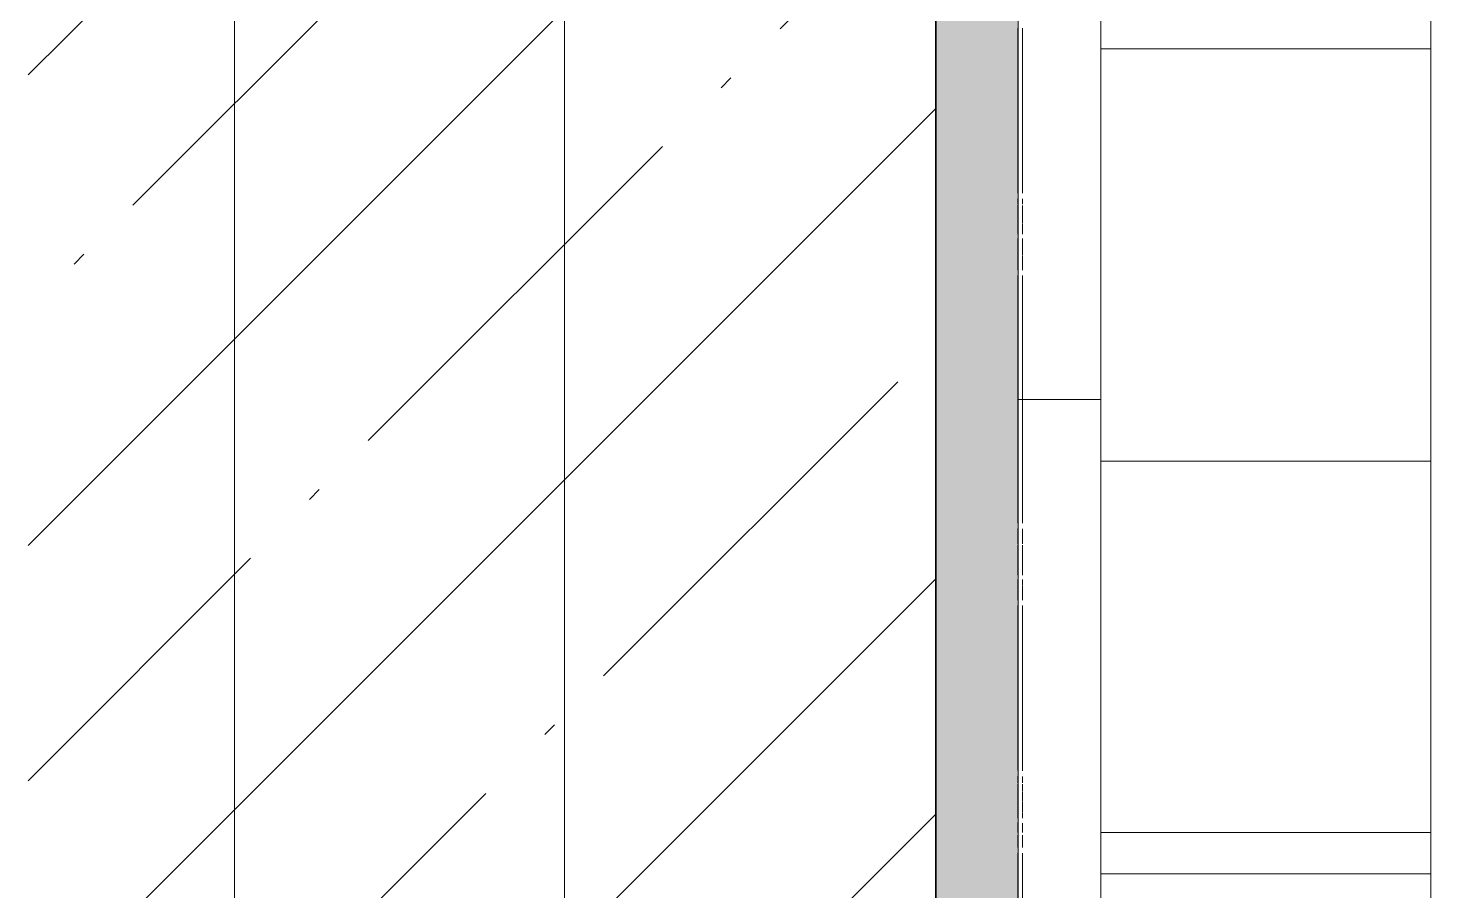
# Model space of a CAD drawing. Header units: millimetres. Extents: x 855 to 84199, y -1987 to 21700.
# Drawn here: x 10323.9 to 10663.9, y 19635.3 to 19844.5 of the extents above; entities that cross this region are included whole.
import ezdxf

# ---------------------------------------------------------------- set-up
doc = ezdxf.new("R2010")
doc.units = ezdxf.units.MM
for name, color, linetype, lineweight, true_color in [('A-WALL-2', 7, 'Continuous', 25, 0x3c3c3c), ('A-WALL-3', 7, 'Continuous', 35, 0x3c3c3c), ('A-WALL-FNSH-1', 7, 'Continuous', 13, 0x3c3c3c), ('I-FURN-1', 7, 'Continuous', 9, 0xf0f0f0)]:
    doc.layers.add(name, color=color, linetype=linetype, lineweight=lineweight, true_color=true_color)
for name, color, linetype, lineweight in [('I-WALL', 7, 'Continuous', 9), ('S-STRS-MBND', 7, 'Continuous', 9), ('Оси', 7, 'Continuous', 9)]:
    doc.layers.add(name, color=color, linetype=linetype, lineweight=lineweight)

# ---------------------------------------------------------------- blocks, each defined once
blk = doc.blocks.new('Бизиборд лего - бизиборд 1_21б-32328682-План разверток пом_ 1_60_ Этаж 1')
at = {"layer": 'I-FURN-1'}
for p, q in [((-585, 100), (-735, 100)), ((-735, 100), (-585, 100)), ((-585, 100), (-735, 100)), ((-735, 100), (-585, 100)), ((-585, 100), (-735, 100)), ((-735, 100), (-585, 100)), ((-395, 100), (-585, 100)), ((-585, 100), (-395, 100)), ((-385, 100), (-585, 100)), ((-585, 100), (-385, 100)), ((-585, 20), (-585, 100)), ((-585, 100), (-585, 20)), ((-395, 100), (-485, 100)), ((-485, 100), (-485, 20)), ((-485, 20), (-485, 100)), ((-485, 100), (-395, 100)), ((-385, 100), (-395, 100)), ((-395, 100), (-385, 100)), ((-395, 20), (-395, 100)), ((-395, 100), (-395, 20)), ((-355, 100), (-385, 100)), ((-385, 100), (-355, 100)), ((-385, 20), (-385, 100)), ((-385, 100), (-385, 20)), ((-500, 20), (-1000, 20)), ((-590, 20), (-585, 20)), ((-590, 20), (-585, 20)), ((-585, 20), (-590, 20)), ((-590, 20), (-585, 20)), ((-585, 20), (-590, 20)), ((-590, 20), (-585, 20)), ((-585, 20), (-590, 20)), ((-585, 20), (-550, 20)), ((-585, 20), (-550, 20)), ((-550, 20), (-585, 20)), ((-585, 20), (-550, 20)), ((-550, 20), (-585, 20)), ((-550, 20), (-548.66, 20)), ((-549.66, 20), (-550, 20)), ((-550, 20), (-549.66, 20)), ((-549.66, 20), (-550, 20)), ((-550, 20), (-548.66, 20)), ((-549.66, 20), (-550, 20)), ((-550, 20), (-549.66, 20)), ((-530, 20), (-550, 20)), ((-550, 20), (-547.07, 20)), ((-545, 20), (-550, 20)), ((-550, 20), (-530, 20)), ((-548.66, 20), (-550, 20)), ((-550, 20), (-530, 20)), ((-530, 20), (-550, 20)), ((-550, 20), (-530, 20)), ((-530, 20), (-550, 20)), ((-550, 20), (-537.41, 20)), ((-530.34, 20), (-550, 20)), ((-550, 20), (-530, 20)), ((-530, 20), (-550, 20)), ((-550, 20), (-530, 20)), ((-530, 20), (-550, 20)), ((-550, 20), (-530, 20)), ((-530, 20), (-550, 20)), ((-550, 20), (-530, 20)), ((-542.59, 20), (-550, 20)), ((-550, 20), (-530, 20)), ((-530, 20), (-550, 20)), ((-550, 20), (-530, 20)), ((-530, 20), (-550, 20)), ((-550, 20), (-530, 20)), ((-530, 20), (-550, 20)), ((-550, 20), (-530, 20)), ((-530, 20), (-550, 20)), ((-550, 20), (-530.34, 20)), ((-545, 20), (-550, 20)), ((-550, 20), (-530, 20)), ((-530, 20), (-550, 20)), ((-550, 20), (-530, 20)), ((-530, 20), (-550, 20)), ((-550, 20), (-530, 20)), ((-530, 20), (-550, 20)), ((-550, 20), (-531.34, 20)), ((-530, 20), (-550, 20)), ((-550, 20), (-531.34, 20)), ((-530, 20), (-550, 20)), ((-550, 20), (-542.59, 20)), ((-537.41, 20), (-550, 20)), ((-550, 20), (-548.66, 20)), ((-549.66, 20), (-550, 20)), ((-550, 20), (-530, 20)), ((-530, 20), (-550, 20)), ((-550, 20), (-530, 20)), ((-540, 20), (-550, 20)), ((-547.07, 20), (-549.66, 20)), ((-549.66, 20), (-548.66, 20)), ((-548.66, 20), (-549.66, 20)), ((-547.07, 20), (-549.66, 20)), ((-549.66, 20), (-530, 20)), ((-547.07, 20), (-549.66, 20)), ((-548.66, 20), (-547.29, 20)), ((-548.66, 20), (-532.93, 20)), ((-548.66, 20), (-530.34, 20)), ((-531.34, 20), (-548.66, 20)), ((-548.66, 20), (-547.07, 20)), ((-531.34, 20), (-548.66, 20)), ((-548.66, 20), (-542.59, 20)), ((-548.66, 20), (-547.29, 20)), ((-547.29, 20), (-548.66, 20)), ((-548.66, 20), (-547.29, 20)), ((-547.29, 20), (-548.66, 20)), ((-547.07, 20), (-540, 20)), ((-545, 20), (-547.07, 20)), ((-547.07, 20), (-530, 20)), ((-537.41, 20), (-547.07, 20)), ((-547.07, 20), (-530, 20)), ((-542.59, 20), (-547.07, 20)), ((-547.07, 20), (-540, 20)), ((-540, 20), (-547.07, 20)), ((-547.07, 20), (-540, 20)), ((-540, 20), (-547.07, 20)), ((-542.59, 20), (-545, 20)), ((-530, 20), (-545, 20)), ((-530, 20), (-545, 20)), ((-537.41, 20), (-542.59, 20)), ((-531.34, 20), (-542.59, 20)), ((-542.59, 20), (-530, 20)), ((-542.59, 20), (-532.93, 20)), ((-540, 20), (-542.59, 20)), ((-532.93, 20), (-540, 20)), ((-530, 20), (-540, 20)), ((-539.02, 20), (-531.34, 20)), ((-539.02, 20), (-531.34, 20)), ((-531.34, 20), (-539.02, 20)), ((-539.02, 20), (-531.34, 20)), ((-531.34, 20), (-539.02, 20)), ((-535, 20), (-537.41, 20)), ((-530, 20), (-537.41, 20)), ((-537.41, 20), (-531.34, 20)), ((-530, 20), (-537.41, 20)), ((-530.34, 20), (-535, 20)), ((-532.93, 20), (-530, 20)), ((-532.93, 20), (-530, 20)), ((-530, 20), (-532.93, 20)), ((-530, 20), (-531.34, 20)), ((-530, 20), (-531.34, 20)), ((-531.34, 20), (-530, 20)), ((-530, 20), (-531.34, 20)), ((-531.34, 20), (-530, 20)), ((-531.34, 20), (-530.34, 20)), ((-530, 20), (-530.34, 20)), ((-530.34, 20), (-530, 20)), ((-530, 20), (-530.34, 20)), ((-530.34, 20), (-530, 20)), ((-530.34, 20), (-530, 20)), ((-530, 20), (-500, 20)), ((-530, 20), (-470, 20)), ((-470, 20), (-530, 20)), ((-530, 20), (-470, 20)), ((-470, 20), (-530, 20)), ((-500, 0), (-500, 20)), ((-500, 20), (-500, 0)), ((0, 20), (-500, 20)), ((-500, 20), (-500, 0)), ((-500, 0), (-500, 20)), ((-500, 20), (-485, 20)), ((-485, 20), (-470, 20)), ((-485, 20), (-470, 20)), ((-470, 20), (-485, 20)), ((-470, 20), (-468.78, 20)), ((-468.78, 20), (-470, 20)), ((-470, 20), (-468.78, 20)), ((-469.66, 20), (-470, 20)), ((-470, 20), (-468.78, 20)), ((-469.66, 20), (-470, 20)), ((-470, 20), (-468.78, 20)), ((-468.78, 20), (-470, 20)), ((-470, 20), (-468.78, 20)), ((-469.66, 20), (-470, 20)), ((-470, 20), (-468.78, 20)), ((-469.66, 20), (-470, 20)), ((-470, 20), (-468.78, 20)), ((-468.78, 20), (-470, 20)), ((-470, 20), (-468.78, 20)), ((-468.78, 20), (-470, 20)), ((-470, 20), (-468.78, 20)), ((-468.78, 20), (-470, 20)), ((-470, 20), (-468.78, 20)), ((-468.78, 20), (-470, 20)), ((-470, 20), (-468.78, 20)), ((-468.78, 20), (-470, 20)), ((-470, 20), (-468.78, 20)), ((-468.78, 20), (-470, 20)), ((-470, 20), (-468.78, 20)), ((-468.78, 20), (-470, 20)), ((-470, 20), (-468.78, 20)), ((-468.78, 20), (-470, 20)), ((-470, 20), (-468.78, 20)), ((-468.78, 20), (-470, 20)), ((-470, 20), (-468.78, 20)), ((-469.66, 20), (-470, 20)), ((-470, 20), (-468.78, 20)), ((-468.78, 20), (-470, 20)), ((-470, 20), (-468.78, 20)), ((-468.78, 20), (-470, 20)), ((-470, 20), (-468.78, 20)), ((-468.78, 20), (-470, 20)), ((-470, 20), (-468.78, 20)), ((-468.78, 20), (-470, 20)), ((-470, 20), (-468.78, 20)), ((-468.78, 20), (-470, 20)), ((-470, 20), (-468.78, 20)), ((-468.78, 20), (-470, 20)), ((-470, 20), (-468.78, 20)), ((-468.78, 20), (-470, 20)), ((-470, 20), (-468.78, 20)), ((-468.78, 20), (-470, 20)), ((-470, 20), (-468.78, 20)), ((-468.78, 20), (-470, 20)), ((-470, 20), (-468.78, 20)), ((-468.78, 20), (-470, 20)), ((-470, 20), (-457.41, 20)), ((-450, 20), (-470, 20)), ((-468.78, 20), (-469.66, 20)), ((-468.78, 20), (-469.66, 20)), ((-468.78, 20), (-469.66, 20)), ((-468.78, 20), (-469.66, 20)), ((-468.78, 20), (-469.66, 20)), ((-468.78, 20), (-468.66, 20)), ((-468.66, 20), (-468.78, 20)), ((-468.78, 20), (-468.66, 20)), ((-468.66, 20), (-468.78, 20)), ((-468.78, 20), (-468.66, 20)), ((-468.66, 20), (-468.78, 20)), ((-468.78, 20), (-468.66, 20)), ((-468.66, 20), (-468.78, 20)), ((-468.78, 20), (-468.66, 20)), ((-468.66, 20), (-468.78, 20)), ((-468.78, 20), (-468.66, 20)), ((-468.66, 20), (-468.78, 20)), ((-468.78, 20), (-468.66, 20)), ((-468.66, 20), (-468.78, 20)), ((-468.78, 20), (-468.66, 20)), ((-468.66, 20), (-468.78, 20)), ((-468.78, 20), (-468.66, 20)), ((-468.66, 20), (-468.78, 20)), ((-468.78, 20), (-468.66, 20)), ((-468.66, 20), (-468.78, 20)), ((-468.78, 20), (-468.66, 20)), ((-468.66, 20), (-468.78, 20)), ((-468.78, 20), (-468.66, 20)), ((-468.66, 20), (-468.78, 20)), ((-468.78, 20), (-468.66, 20)), ((-468.66, 20), (-468.78, 20)), ((-468.78, 20), (-468.66, 20)), ((-468.66, 20), (-468.78, 20)), ((-468.78, 20), (-468.66, 20)), ((-468.66, 20), (-468.78, 20)), ((-468.78, 20), (-468.66, 20)), ((-468.66, 20), (-468.78, 20)), ((-468.78, 20), (-468.66, 20)), ((-468.66, 20), (-468.78, 20)), ((-468.78, 20), (-468.66, 20)), ((-468.66, 20), (-468.78, 20)), ((-468.78, 20), (-468.66, 20)), ((-468.66, 20), (-468.78, 20)), ((-468.78, 20), (-468.66, 20)), ((-468.66, 20), (-468.78, 20)), ((-468.78, 20), (-468.66, 20)), ((-468.66, 20), (-468.78, 20)), ((-468.78, 20), (-468.66, 20)), ((-468.66, 20), (-468.78, 20)), ((-468.78, 20), (-468.66, 20)), ((-468.66, 20), (-468.78, 20)), ((-468.78, 20), (-468.66, 20)), ((-468.66, 20), (-468.78, 20)), ((-468.78, 20), (-468.66, 20)), ((-468.66, 20), (-468.78, 20)), ((-468.78, 20), (-468.66, 20)), ((-468.66, 20), (-468.78, 20)), ((-468.66, 20), (-465, 20)), ((-468.66, 20), (-467.07, 20)), ((-452.93, 20), (-468.66, 20)), ((-468.66, 20), (-467.07, 20)), ((-467.07, 20), (-468.66, 20)), ((-468.66, 20), (-450, 20)), ((-462.59, 20), (-468.66, 20)), ((-468.66, 20), (-462.59, 20)), ((-455, 20), (-468.66, 20)), ((-468.66, 20), (-467.07, 20)), ((-465, 20), (-468.66, 20)), ((-468.66, 20), (-467.07, 20)), ((-462.59, 20), (-468.66, 20)), ((-468.66, 20), (-450, 20)), ((-465, 20), (-468.66, 20)), ((-468.66, 20), (-450, 20)), ((-450, 20), (-468.66, 20)), ((-468.66, 20), (-450, 20)), ((-450, 20), (-468.66, 20)), ((-468.66, 20), (-451.34, 20)), ((-450, 20), (-468.66, 20)), ((-468.66, 20), (-450, 20)), ((-450, 20), (-468.66, 20)), ((-468.66, 20), (-462.59, 20)), ((-450, 20), (-468.66, 20)), ((-468.66, 20), (-450, 20)), ((-450, 20), (-468.66, 20)), ((-468.66, 20), (-450, 20)), ((-450, 20), (-468.66, 20)), ((-468.66, 20), (-450.34, 20)), ((-457.41, 20), (-468.66, 20)), ((-468.66, 20), (-450, 20)), ((-465, 20), (-468.66, 20)), ((-468.66, 20), (-465, 20)), ((-450, 20), (-468.66, 20)), ((-468.66, 20), (-450, 20)), ((-467.07, 20), (-468.66, 20)), ((-468.66, 20), (-450, 20)), ((-450, 20), (-468.66, 20)), ((-468.66, 20), (-450, 20)), ((-450, 20), (-468.66, 20)), ((-468.66, 20), (-450, 20)), ((-450, 20), (-468.66, 20)), ((-468.66, 20), (-450, 20)), ((-450, 20), (-468.66, 20)), ((-468.66, 20), (-450, 20)), ((-450, 20), (-468.66, 20)), ((-468.66, 20), (-450, 20)), ((-450, 20), (-468.66, 20)), ((-468.66, 20), (-450.34, 20)), ((-450, 20), (-468.66, 20)), ((-468.66, 20), (-450.34, 20)), ((-467.07, 20), (-468.66, 20)), ((-468.66, 20), (-465, 20)), ((-465, 20), (-468.66, 20)), ((-468.66, 20), (-465, 20)), ((-465, 20), (-468.66, 20)), ((-468.66, 20), (-465, 20)), ((-465, 20), (-468.66, 20)), ((-467.07, 20), (-465, 20)), ((-467.07, 20), (-462.59, 20)), ((-462.59, 20), (-467.07, 20)), ((-467.07, 20), (-457.41, 20)), ((-467.07, 20), (-465, 20)), ((-450.34, 20), (-467.07, 20)), ((-465, 20), (-467.07, 20)), ((-465, 20), (-462.59, 20)), ((-462.59, 20), (-465, 20)), ((-465, 20), (-462.59, 20)), ((-450, 20), (-465, 20)), ((-451.34, 20), (-465, 20)), ((-465, 20), (-450, 20)), ((-457.41, 20), (-465, 20)), ((-464.62, 20), (-460.48, 20)), ((-464.62, 20), (-460.48, 20)), ((-460.48, 20), (-464.62, 20)), ((-464.62, 20), (-460.48, 20)), ((-460.48, 20), (-464.62, 20)), ((-464.62, 20), (-460.48, 20)), ((-460.48, 20), (-464.62, 20)), ((-462.59, 20), (-460, 20)), ((-462.59, 20), (-457.41, 20)), ((-460, 20), (-462.59, 20)), ((-460, 20), (-462.59, 20)), ((-462.59, 20), (-450.34, 20)), ((-457.41, 20), (-462.59, 20)), ((-462.59, 20), (-457.41, 20)), ((-460, 20), (-462.59, 20)), ((-462.59, 20), (-450, 20)), ((-460, 20), (-457.41, 20)), ((-460, 20), (-457.41, 20)), ((-457.41, 20), (-460, 20)), ((-450, 20), (-460, 20)), ((-452.93, 20), (-460, 20)), ((-460, 20), (-457.41, 20)), ((-457.41, 20), (-460, 20)), ((-460, 20), (-457.41, 20)), ((-457.41, 20), (-460, 20)), ((-460, 20), (-457.41, 20)), ((-457.41, 20), (-460, 20)), ((-457.41, 20), (-455, 20)), ((-457.41, 20), (-455, 20)), ((-452.93, 20), (-457.41, 20)), ((-457.41, 20), (-451.34, 20)), ((-455, 20), (-457.41, 20)), ((-457.41, 20), (-455, 20)), ((-455, 20), (-457.41, 20)), ((-450, 20), (-457.41, 20)), ((-457.41, 20), (-450, 20)), ((-456.35, 20), (-451.34, 20)), ((-456.35, 20), (-451.34, 20)), ((-451.34, 20), (-456.35, 20)), ((-456.35, 20), (-451.34, 20)), ((-451.34, 20), (-456.35, 20)), ((-456.35, 20), (-451.34, 20)), ((-451.34, 20), (-456.35, 20)), ((-455, 20), (-450, 20)), ((-455, 20), (-452.93, 20)), ((-451.34, 20), (-455, 20)), ((-450.34, 20), (-455, 20)), ((-455, 20), (-451.34, 20)), ((-452.93, 20), (-455, 20)), ((-450, 20), (-452.93, 20)), ((-452.93, 20), (-451.34, 20)), ((-451.34, 20), (-452.93, 20)), ((-450, 20), (-452.93, 20)), ((-450, 20), (-452.93, 20)), ((-451.34, 20), (-450.34, 20)), ((-450, 20), (-451.34, 20)), ((-450.34, 20), (-451.34, 20)), ((-451.34, 20), (-450, 20)), ((-451.34, 20), (-450, 20)), ((-451.34, 20), (-450, 20)), ((-450.34, 20), (-451.34, 20)), ((-450.34, 20), (-450, 20)), ((-450.34, 20), (-450, 20)), ((-450, 20), (-450.34, 20)), ((-450, 20), (-450.34, 20)), ((-450.34, 20), (-450, 20)), ((-450, 20), (-450.34, 20)), ((-450, 20), (-450.34, 20)), ((-450.34, 20), (-450, 20)), ((-450.34, 20), (-450, 20)), ((-450, 20), (-410, 20)), ((-450, 20), (-410, 20)), ((-410, 20), (-450, 20)), ((-450, 20), (-410, 20)), ((-410, 20), (-450, 20)), ((-450, 20), (-410, 20)), ((-410, 20), (-450, 20)), ((-410, 20), (-408.66, 20)), ((-409.66, 20), (-410, 20)), ((-410, 20), (-408.66, 20)), ((-395, 20), (-410, 20)), ((-410, 20), (-402.59, 20)), ((-395, 20), (-410, 20)), ((-410, 20), (-402.59, 20)), ((-409.66, 20), (-410, 20)), ((-410, 20), (-409.66, 20)), ((-408.66, 20), (-410, 20)), ((-410, 20), (-409.66, 20)), ((-407.07, 20), (-410, 20)), ((-410, 20), (-400, 20)), ((-397.41, 20), (-410, 20)), ((-410, 20), (-407.07, 20)), ((-395, 20), (-410, 20)), ((-410, 20), (-395, 20)), ((-395, 20), (-410, 20)), ((-410, 20), (-395, 20)), ((-395, 20), (-410, 20)), ((-410, 20), (-395, 20)), ((-395, 20), (-410, 20)), ((-410, 20), (-402.59, 20)), ((-407.07, 20), (-410, 20)), ((-410, 20), (-395, 20)), ((-390, 20), (-410, 20)), ((-410, 20), (-395, 20)), ((-395, 20), (-410, 20)), ((-410, 20), (-405, 20)), ((-395, 20), (-410, 20)), ((-410, 20), (-409.66, 20)), ((-405, 20), (-410, 20)), ((-410, 20), (-390, 20)), ((-390, 20), (-410, 20)), ((-410, 20), (-390, 20)), ((-402.59, 20), (-410, 20)), ((-410, 20), (-390, 20)), ((-390, 20), (-410, 20)), ((-410, 20), (-390, 20)), ((-390, 20), (-410, 20)), ((-410, 20), (-391.34, 20)), ((-390, 20), (-410, 20)), ((-410, 20), (-390, 20)), ((-390, 20), (-410, 20)), ((-410, 20), (-390, 20)), ((-390, 20), (-410, 20)), ((-410, 20), (-405, 20)), ((-407.07, 20), (-410, 20)), ((-410, 20), (-400, 20)), ((-405, 20), (-410, 20)), ((-410, 20), (-390, 20)), ((-408.66, 20), (-410, 20)), ((-410, 20), (-402.59, 20)), ((-390, 20), (-410, 20)), ((-407.07, 20), (-409.66, 20)), ((-408.66, 20), (-409.66, 20)), ((-409.66, 20), (-408.66, 20)), ((-409.66, 20), (-408.66, 20)), ((-409.66, 20), (-407.07, 20)), ((-408.66, 20), (-407.07, 20)), ((-408.66, 20), (-395, 20)), ((-408.66, 20), (-405, 20)), ((-407.07, 20), (-408.66, 20)), ((-408.66, 20), (-407.07, 20)), ((-395, 20), (-408.66, 20)), ((-408.66, 20), (-407.07, 20)), ((-407.07, 20), (-408.66, 20)), ((-408.66, 20), (-407.07, 20)), ((-407.07, 20), (-408.66, 20)), ((-408.66, 20), (-407.07, 20)), ((-407.07, 20), (-408.66, 20)), ((-408.66, 20), (-407.07, 20)), ((-407.07, 20), (-408.66, 20)), ((-395, 20), (-407.07, 20)), ((-405, 20), (-407.07, 20)), ((-407.07, 20), (-405, 20)), ((-407.07, 20), (-395, 20)), ((-395, 20), (-407.07, 20)), ((-407.07, 20), (-405, 20)), ((-395, 20), (-407.07, 20)), ((-407.07, 20), (-390, 20)), ((-390, 20), (-407.07, 20)), ((-391.34, 20), (-407.07, 20)), ((-406.74, 20), (-398.48, 20)), ((-406.74, 20), (-398.48, 20)), ((-398.48, 20), (-406.74, 20)), ((-406.74, 20), (-398.48, 20)), ((-398.48, 20), (-406.74, 20)), ((-406.74, 20), (-398.48, 20)), ((-398.48, 20), (-406.74, 20)), ((-405, 20), (-402.59, 20)), ((-400, 20), (-405, 20)), ((-405, 20), (-402.59, 20)), ((-405, 20), (-402.59, 20)), ((-405, 20), (-400, 20)), ((-402.59, 20), (-405, 20)), ((-405, 20), (-390, 20)), ((-400, 20), (-405, 20)), ((-402.59, 20), (-397.41, 20)), ((-402.59, 20), (-400, 20)), ((-402.59, 20), (-400, 20)), ((-402.59, 20), (-400, 20)), ((-402.59, 20), (-395, 20)), ((-402.59, 20), (-395, 20)), ((-397.41, 20), (-402.59, 20)), ((-390.34, 20), (-402.59, 20)), ((-402.59, 20), (-390, 20)), ((-400, 20), (-395, 20)), ((-400, 20), (-395, 20)), ((-397.41, 20), (-400, 20)), ((-400, 20), (-397.41, 20)), ((-400, 20), (-397.41, 20)), ((-400, 20), (-395, 20)), ((-400, 20), (-391.34, 20)), ((-390.34, 20), (-400, 20)), ((-397.41, 20), (-395, 20)), ((-397.41, 20), (-395, 20)), ((-395, 20), (-397.41, 20)), ((-397.41, 20), (-395, 20)), ((-397.41, 20), (-395, 20)), ((-395, 20), (-397.41, 20)), ((-391.34, 20), (-397.41, 20)), ((-397.41, 20), (-395, 20)), ((-395, 20), (-397.41, 20)), ((-397.41, 20), (-395, 20)), ((-395, 20), (-397.41, 20)), ((-397.41, 20), (-395, 20)), ((-395, 20), (-397.41, 20)), ((-395, 20), (-390, 20)), ((-390, 20), (-395, 20)), ((-395, 20), (-392.93, 20)), ((-392.93, 20), (-395, 20)), ((-395, 20), (-390, 20)), ((-390, 20), (-395, 20)), ((-395, 20), (-391.34, 20)), ((-392.93, 20), (-395, 20)), ((-395, 20), (-392.93, 20)), ((-392.93, 20), (-395, 20)), ((-395, 20), (-390, 20)), ((-392.93, 20), (-395, 20)), ((-395, 20), (-390, 20)), ((-390.34, 20), (-395, 20)), ((-395, 20), (-390, 20)), ((-390, 20), (-395, 20)), ((-395, 20), (-390, 20)), ((-390, 20), (-395, 20)), ((-395, 20), (-390, 20)), ((-390, 20), (-395, 20)), ((-395, 20), (-390, 20)), ((-390, 20), (-395, 20)), ((-395, 20), (-390, 20)), ((-390, 20), (-395, 20)), ((-395, 20), (-391.34, 20)), ((-395, 20), (-390, 20)), ((-390, 20), (-395, 20)), ((-395, 20), (-390, 20)), ((-390, 20), (-395, 20)), ((-394.34, 20), (-391.34, 20)), ((-394.34, 20), (-391.34, 20)), ((-391.34, 20), (-394.34, 20)), ((-394.34, 20), (-391.34, 20)), ((-391.34, 20), (-394.34, 20)), ((-392.93, 20), (-391.34, 20)), ((-391.34, 20), (-392.93, 20)), ((-391.34, 20), (-392.93, 20)), ((-392.93, 20), (-391.34, 20)), ((-391.34, 20), (-392.93, 20)), ((-390, 20), (-392.93, 20)), ((-391.34, 20), (-390.34, 20)), ((-390.34, 20), (-391.34, 20)), ((-391.34, 20), (-390.34, 20)), ((-390.34, 20), (-391.34, 20)), ((-391.34, 20), (-390.34, 20)), ((-390.34, 20), (-391.34, 20)), ((-391.34, 20), (-390, 20)), ((-390, 20), (-391.34, 20)), ((-391.34, 20), (-390, 20)), ((-391.34, 20), (-390, 20)), ((-390, 20), (-391.34, 20)), ((-390.34, 20), (-390, 20)), ((-390, 20), (-390.34, 20)), ((-390.34, 20), (-390, 20)), ((-390, 20), (-390.34, 20)), ((-390.34, 20), (-390, 20)), ((-390, 20), (-390.34, 20)), ((-390, 20), (-390.34, 20)), ((-390, 20), (-390.34, 20)), ((-390, 20), (-390.34, 20)), ((-390, 20), (-385, 20)), ((-390, 20), (-385, 20)), ((-385, 20), (-390, 20)), ((-390, 20), (-385, 20)), ((-385, 20), (-390, 20)), ((-385, 20), (-355, 20)), ((-385, 20), (-355, 20)), ((-355, 20), (-385, 20)), ((-1000, 0), (-500, 0)), ((-550, 0), (-590, 0)), ((-530, 0), (-550, 0)), ((-550, 0), (-545, 0)), ((-530, 0), (-550, 0)), ((-550, 0), (-530, 0)), ((-531.34, 0), (-550, 0)), ((-550, 0), (-530, 0)), ((-545, 0), (-550, 0)), ((-550, 0), (-532.93, 0)), ((-530, 0), (-550, 0)), ((-550, 0), (-530, 0)), ((-530, 0), (-550, 0)), ((-550, 0), (-530, 0)), ((-530, 0), (-550, 0)), ((-550, 0), (-549.66, 0)), ((-530, 0), (-550, 0)), ((-550, 0), (-530, 0)), ((-535, 0), (-550, 0)), ((-550, 0), (-530, 0)), ((-530, 0), (-550, 0)), ((-550, 0), (-530, 0)), ((-540, 0), (-550, 0)), ((-550, 0), (-530, 0)), ((-530, 0), (-550, 0)), ((-550, 0), (-530, 0)), ((-530, 0), (-550, 0)), ((-550, 0), (-530, 0)), ((-530, 0), (-550, 0)), ((-550, 0), (-530, 0)), ((-542.59, 0), (-550, 0)), ((-550, 0), (-530.34, 0)), ((-530, 0), (-550, 0)), ((-550, 0), (-530, 0)), ((-549.66, 0), (-530, 0)), ((-547.29, 0), (-548.66, 0)), ((-540, 0), (-547.07, 0)), ((-545, 0), (-542.59, 0)), ((-530, 0), (-545, 0)), ((-542.59, 0), (-540, 0)), ((-530, 0), (-542.59, 0)), ((-540, 0), (-530, 0)), ((-532.93, 0), (-540, 0)), ((-531.34, 0), (-539.02, 0)), ((-532.93, 0), (-535, 0)), ((-532.93, 0), (-530, 0)), ((-531.34, 0), (-532.93, 0)), ((-530, 0), (-532.93, 0)), ((-530, 0), (-531.34, 0)), ((-530.34, 0), (-531.34, 0)), ((-530, 0), (-530.34, 0)), ((-530.34, 0), (-530, 0)), ((-470, 0), (-530, 0)), ((-500, 0), (0, 0)), ((-468.78, 0), (-470, 0)), ((-470, 0), (-468.78, 0)), ((-468.78, 0), (-470, 0)), ((-470, 0), (-468.78, 0)), ((-468.78, 0), (-470, 0)), ((-470, 0), (-468.78, 0)), ((-468.78, 0), (-470, 0)), ((-470, 0), (-468.78, 0)), ((-468.78, 0), (-470, 0)), ((-470, 0), (-468.78, 0)), ((-468.78, 0), (-470, 0)), ((-470, 0), (-468.78, 0)), ((-468.78, 0), (-470, 0)), ((-470, 0), (-468.78, 0)), ((-468.78, 0), (-470, 0)), ((-470, 0), (-468.78, 0)), ((-468.78, 0), (-470, 0)), ((-470, 0), (-468.78, 0)), ((-468.78, 0), (-470, 0)), ((-470, 0), (-468.78, 0)), ((-468.78, 0), (-470, 0)), ((-470, 0), (-468.78, 0)), ((-468.78, 0), (-470, 0)), ((-470, 0), (-469.66, 0)), ((-468.78, 0), (-470, 0)), ((-470, 0), (-468.78, 0)), ((-468.78, 0), (-470, 0)), ((-470, 0), (-468.78, 0)), ((-468.78, 0), (-470, 0)), ((-470, 0), (-468.78, 0)), ((-450, 0), (-470, 0)), ((-470, 0), (-450, 0)), ((-469.66, 0), (-468.78, 0)), ((-468.66, 0), (-468.78, 0)), ((-468.78, 0), (-468.66, 0)), ((-468.66, 0), (-468.78, 0)), ((-468.78, 0), (-468.66, 0)), ((-468.66, 0), (-468.78, 0)), ((-468.78, 0), (-468.66, 0)), ((-468.66, 0), (-468.78, 0)), ((-468.78, 0), (-468.66, 0)), ((-468.66, 0), (-468.78, 0)), ((-468.78, 0), (-468.66, 0)), ((-468.66, 0), (-468.78, 0)), ((-468.78, 0), (-468.66, 0)), ((-468.66, 0), (-468.78, 0)), ((-468.78, 0), (-468.66, 0)), ((-468.66, 0), (-468.78, 0)), ((-468.78, 0), (-468.66, 0)), ((-468.66, 0), (-468.78, 0)), ((-468.78, 0), (-468.66, 0)), ((-468.66, 0), (-468.78, 0)), ((-468.78, 0), (-468.66, 0)), ((-468.66, 0), (-468.78, 0)), ((-468.78, 0), (-468.66, 0)), ((-468.66, 0), (-468.78, 0)), ((-468.78, 0), (-468.66, 0)), ((-468.66, 0), (-468.78, 0)), ((-468.78, 0), (-468.66, 0)), ((-468.66, 0), (-468.78, 0)), ((-468.78, 0), (-468.66, 0)), ((-468.66, 0), (-468.78, 0)), ((-468.78, 0), (-468.66, 0)), ((-465, 0), (-468.66, 0)), ((-452.93, 0), (-468.66, 0)), ((-468.66, 0), (-462.59, 0)), ((-452.93, 0), (-468.66, 0)), ((-468.66, 0), (-462.59, 0)), ((-450, 0), (-468.66, 0)), ((-468.66, 0), (-450, 0)), ((-450, 0), (-468.66, 0)), ((-468.66, 0), (-450, 0)), ((-450, 0), (-468.66, 0)), ((-468.66, 0), (-450, 0)), ((-450, 0), (-468.66, 0)), ((-468.66, 0), (-467.07, 0)), ((-450.34, 0), (-468.66, 0)), ((-468.66, 0), (-450, 0)), ((-450, 0), (-468.66, 0)), ((-468.66, 0), (-450, 0)), ((-450, 0), (-468.66, 0)), ((-468.66, 0), (-450, 0)), ((-450, 0), (-468.66, 0)), ((-468.66, 0), (-450, 0)), ((-450, 0), (-468.66, 0)), ((-468.66, 0), (-467.07, 0)), ((-460, 0), (-468.66, 0)), ((-468.66, 0), (-455, 0)), ((-450, 0), (-468.66, 0)), ((-468.66, 0), (-450, 0)), ((-450, 0), (-468.66, 0)), ((-468.66, 0), (-460, 0)), ((-465, 0), (-468.66, 0)), ((-468.66, 0), (-452.93, 0)), ((-467.07, 0), (-450, 0)), ((-467.07, 0), (-465, 0)), ((-465, 0), (-462.59, 0)), ((-460, 0), (-465, 0)), ((-457.41, 0), (-464.62, 0)), ((-462.59, 0), (-450, 0)), ((-462.59, 0), (-455, 0)), ((-462.59, 0), (-455, 0)), ((-457.41, 0), (-460, 0)), ((-460, 0), (-450, 0)), ((-457.41, 0), (-460, 0)), ((-450, 0), (-457.41, 0)), ((-455, 0), (-457.41, 0)), ((-451.34, 0), (-456.35, 0)), ((-455, 0), (-450.34, 0)), ((-455, 0), (-452.93, 0)), ((-455, 0), (-452.93, 0)), ((-452.93, 0), (-455, 0)), ((-450, 0), (-452.93, 0)), ((-450, 0), (-452.93, 0)), ((-452.93, 0), (-451.34, 0)), ((-452.93, 0), (-450, 0)), ((-451.34, 0), (-452.93, 0)), ((-452.93, 0), (-450, 0)), ((-451.34, 0), (-450, 0)), ((-450.34, 0), (-451.34, 0)), ((-450.34, 0), (-450, 0)), ((-450, 0), (-450.34, 0)), ((-450, 0), (-450.34, 0)), ((-410, 0), (-450, 0)), ((-405, 0), (-410, 0)), ((-410, 0), (-395, 0)), ((-402.59, 0), (-410, 0)), ((-410, 0), (-390.34, 0)), ((-390.34, 0), (-410, 0)), ((-410, 0), (-395, 0)), ((-390.34, 0), (-410, 0)), ((-410, 0), (-390.34, 0)), ((-390.34, 0), (-410, 0)), ((-410, 0), (-390.34, 0)), ((-405, 0), (-410, 0)), ((-410, 0), (-407.07, 0)), ((-390.34, 0), (-410, 0)), ((-410, 0), (-390.34, 0)), ((-390.34, 0), (-410, 0)), ((-410, 0), (-390.34, 0)), ((-390.34, 0), (-410, 0)), ((-410, 0), (-390.34, 0)), ((-390.34, 0), (-410, 0)), ((-410, 0), (-390.34, 0)), ((-407.07, 0), (-410, 0)), ((-410, 0), (-400, 0)), ((-390.34, 0), (-410, 0)), ((-410, 0), (-409.66, 0)), ((-390.34, 0), (-410, 0)), ((-410, 0), (-392.93, 0)), ((-409.66, 0), (-410, 0)), ((-410, 0), (-392.93, 0)), ((-409.66, 0), (-410, 0)), ((-410, 0), (-409.66, 0)), ((-390, 0), (-410, 0)), ((-410, 0), (-390, 0)), ((-409.66, 0), (-408.66, 0)), ((-390.34, 0), (-409.66, 0)), ((-407.07, 0), (-409.66, 0)), ((-409.66, 0), (-407.07, 0)), ((-407.07, 0), (-408.66, 0)), ((-408.66, 0), (-407.07, 0)), ((-407.07, 0), (-390.34, 0)), ((-390.34, 0), (-407.07, 0)), ((-407.07, 0), (-405, 0)), ((-405, 0), (-407.07, 0)), ((-407.07, 0), (-390.34, 0)), ((-398.48, 0), (-406.74, 0)), ((-390.34, 0), (-405, 0)), ((-390.34, 0), (-405, 0)), ((-405, 0), (-397.41, 0)), ((-397.41, 0), (-405, 0)), ((-395, 0), (-402.59, 0)), ((-400, 0), (-397.41, 0)), ((-395, 0), (-397.41, 0)), ((-397.41, 0), (-390.34, 0)), ((-397.41, 0), (-395, 0)), ((-390.34, 0), (-397.41, 0)), ((-395, 0), (-390.34, 0)), ((-390.34, 0), (-395, 0)), ((-395, 0), (-392.93, 0)), ((-395, 0), (-392.93, 0)), ((-391.34, 0), (-394.34, 0)), ((-392.93, 0), (-390.34, 0)), ((-392.93, 0), (-391.34, 0)), ((-392.93, 0), (-391.34, 0)), ((-392.93, 0), (-390.34, 0)), ((-391.34, 0), (-390.34, 0)), ((-391.34, 0), (-390.34, 0)), ((-390.13, 0), (-390.34, 0)), ((-390.34, 0), (-390.13, 0)), ((-390.13, 0), (-390.34, 0)), ((-390.34, 0), (-390.13, 0)), ((-390.13, 0), (-390.34, 0)), ((-390.34, 0), (-390.13, 0)), ((-390.13, 0), (-390.34, 0)), ((-390.34, 0), (-390.13, 0)), ((-390.13, 0), (-390.34, 0)), ((-390.34, 0), (-390.13, 0)), ((-390.13, 0), (-390.34, 0)), ((-390.34, 0), (-390.13, 0)), ((-390.13, 0), (-390.34, 0)), ((-390.34, 0), (-390.13, 0)), ((-390.13, 0), (-390.34, 0)), ((-390.34, 0), (-390.13, 0)), ((-390.13, 0), (-390.34, 0)), ((-390.34, 0), (-390.13, 0)), ((-390.13, 0), (-390.34, 0)), ((-390.34, 0), (-390.13, 0)), ((-390.13, 0), (-390.34, 0)), ((-390.34, 0), (-390.13, 0)), ((-390.13, 0), (-390.34, 0)), ((-390.34, 0), (-390.13, 0)), ((-390.13, 0), (-390.34, 0)), ((-390.34, 0), (-390.13, 0)), ((-390.13, 0), (-390.34, 0)), ((-390.34, 0), (-390.13, 0)), ((-390.13, 0), (-390.34, 0)), ((-390.34, 0), (-390.13, 0)), ((-390, 0), (-390.13, 0)), ((-390.13, 0), (-390, 0)), ((-390, 0), (-390.13, 0)), ((-390.13, 0), (-390, 0)), ((-390, 0), (-390.13, 0)), ((-390.13, 0), (-390, 0)), ((-390, 0), (-390.13, 0)), ((-390.13, 0), (-390, 0)), ((-390, 0), (-390.13, 0)), ((-390.13, 0), (-390, 0)), ((-390, 0), (-390.13, 0)), ((-390.13, 0), (-390, 0)), ((-390, 0), (-390.13, 0)), ((-390.13, 0), (-390, 0)), ((-390, 0), (-390.13, 0)), ((-390.13, 0), (-390, 0)), ((-390, 0), (-390.13, 0)), ((-390.13, 0), (-390, 0)), ((-390, 0), (-390.13, 0)), ((-390.13, 0), (-390, 0)), ((-390, 0), (-390.13, 0)), ((-390.13, 0), (-390, 0)), ((-390, 0), (-390.13, 0)), ((-390.13, 0), (-390, 0)), ((-390, 0), (-390.13, 0)), ((-390.13, 0), (-390, 0)), ((-390, 0), (-390.13, 0)), ((-390.13, 0), (-390, 0)), ((-390, 0), (-390.13, 0)), ((-390.13, 0), (-390, 0)), ((-350, 0), (-390, 0))]:
    blk.add_line(p, q, dxfattribs=at)

msp = doc.modelspace()

# ---------------------------------------------------------------- hatches: boundary and pattern name
at = {"layer": 'I-WALL'}
h = msp.add_hatch(dxfattribs=at)
h.set_pattern_fill('FP_2', color=256, style=0, pattern_type=2)
h.set_pattern_definition([(45, (-90256.056, 0), (-57.024626, 57.024626), []), (45, (-90199.03, 0), (-57.024626, 57.024626), [100.806, -20.161, 3.353, -16.808])])
h.paths.add_polyline_path([(10460.11, 17750), (10543.94, 17750), (10543.94, 21400), (10323.94, 21400), (10323.94, 17750)])
h = msp.add_hatch(dxfattribs=at)
h.set_pattern_fill('FP_19', color=256, style=0, pattern_type=2)
h.set_pattern_definition([(0, (-90256.056, 0), (121.92, 30.48), [10.058, -81.382, 10.058, -81.382, -487.68]), (0, (-90256.056, 0), (121.92, 30.48), [-182.88, 10.058, -172.822, 10.058, -81.382, -213.36]), (0, (-90256.056, 0), (121.92, 30.48), [-457.2, 10.058, -50.902, 10.058, -142.342]), (120, (-90210.336, 15.24), (-87.356454, 90.345817), [10.058, -81.382, 10.058, -81.382, -487.68]), (120, (-90210.336, 15.24), (-87.356454, 90.345817), [-182.88, 10.058, -172.822, 10.058, -81.382, -213.36]), (120, (-90210.336, 15.24), (-87.356454, 90.345817), [-457.2, 10.058, -50.902, 10.058, -142.342]), (240, (-90195.096, 76.2), (-34.563546, -120.825817), [10.058, -81.382, 10.058, -81.382, -487.68]), (240, (-90195.096, 76.2), (-34.563546, -120.825817), [-182.88, 10.058, -172.822, 10.058, -81.382, -213.36]), (240, (-90195.096, 76.2), (-34.563546, -120.825817), [-457.2, 10.058, -50.902, 10.058, -142.342])])
h.paths.add_polyline_path([(10562.36, 17750), (10563.94, 17750), (10563.94, 20791.5), (10543.94, 20791.5), (10543.94, 17750)])

# ---------------------------------------------------------------- linework, layer by layer
at = {"layer": 'A-WALL-2'}
for p, q in [((10563.94, 19804.5), (10563.94, 19844.5)), ((10563.94, 19801.79), (10563.94, 19803.16)), ((10563.94, 19794.5), (10563.94, 19801.57)), ((10563.94, 19785.84), (10563.94, 19793.52)), ((10563.94, 19724.5), (10563.94, 19784.5)), ((10563.94, 19719.5), (10563.94, 19723.16)), ((10563.94, 19711.91), (10563.94, 19719.12)), ((10563.94, 19705.84), (10563.94, 19710.85)), ((10563.94, 19664.5), (10563.94, 19704.5)), ((10563.94, 19661.57), (10563.94, 19663.16)), ((10563.94, 19652.98), (10563.94, 19661.24)), ((10563.94, 19649.5), (10563.94, 19651.91)), ((10563.94, 19645.84), (10563.94, 19648.84)), ((10563.94, 19604.5), (10563.94, 19644.5))]:
    msp.add_line(p, q, dxfattribs=at)
at = {"layer": 'A-WALL-3'}
msp.add_line((10543.94, 17530), (10543.94, 20754), dxfattribs=at)
at = {"layer": 'A-WALL-FNSH-1'}
for p, q in [((10564.94, 19804.48), (10564.94, 19844.5)), ((10564.94, 19801.79), (10564.94, 19803.08)), ((10564.94, 19799.5), (10564.94, 19801.47)), ((10564.94, 19797.09), (10564.94, 19799.38)), ((10564.94, 19794.5), (10564.94, 19796.96)), ((10564.94, 19791.91), (10564.94, 19793.52)), ((10564.94, 19789.5), (10564.94, 19791.79)), ((10564.94, 19787.43), (10564.94, 19789.4)), ((10564.94, 19785.84), (10564.94, 19787.35)), ((10564.94, 19724.48), (10564.94, 19784.5)), ((10564.94, 19721.57), (10564.94, 19723.08)), ((10564.94, 19719.5), (10564.94, 19721.47)), ((10564.94, 19717.09), (10564.94, 19719.12)), ((10564.94, 19714.5), (10564.94, 19716.96)), ((10564.94, 19711.91), (10564.94, 19714.37)), ((10564.94, 19709.5), (10564.94, 19710.85)), ((10564.94, 19707.43), (10564.94, 19709.4)), ((10564.94, 19705.84), (10564.94, 19707.35)), ((10564.94, 19664.48), (10564.94, 19704.5)), ((10564.94, 19661.57), (10564.94, 19663.08)), ((10564.94, 19659.5), (10564.94, 19661.24)), ((10564.94, 19657.09), (10564.94, 19659.38)), ((10564.94, 19654.5), (10564.94, 19656.96)), ((10564.94, 19652.98), (10564.94, 19654.37)), ((10564.94, 19649.5), (10564.94, 19651.79)), ((10564.94, 19647.43), (10564.94, 19648.84)), ((10564.94, 19645.84), (10564.94, 19647.35)), ((10564.94, 19604.48), (10564.94, 19644.5))]:
    msp.add_line(p, q, dxfattribs=at)
at = {"layer": 'S-STRS-MBND'}
msp.add_line((10373.94, 17750), (10373.94, 21150), dxfattribs=at)
at = {"layer": 'Оси'}
msp.add_line((10453.94, 18900), (10453.94, 21400), dxfattribs=at)

# ---------------------------------------------------------------- block references
at = {"layer": 'I-FURN-1', "rotation": 270.0000000000001}
msp.add_blockref('Бизиборд лего - бизиборд 1_21б-32328682-План разверток пом_ 1_60_ Этаж 1', (10563.94, 19254.5), dxfattribs=at)

doc.saveas('drawing.dxf')
